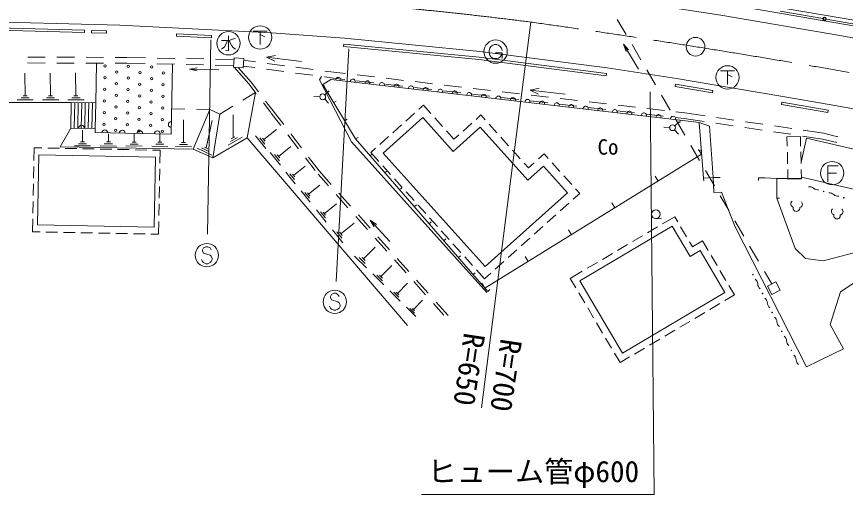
# Model space of a CAD drawing. Units: millimetres, scale not verified. Extents: x 40000 to 680000, y 20000 to 380000.
# Drawn here: x 403268 to 474301, y 240739 to 281702 of the extents above; entities that cross this region are included whole.
import ezdxf
from ezdxf.enums import TextEntityAlignment as Align

# ---------------------------------------------------------------- set-up
doc = ezdxf.new("R2010")
doc.units = ezdxf.units.MM
doc.header["$LTSCALE"] = 1000
doc.linetypes.add('CHAIN', pattern=[18.5, 12, -1.5, 3.5, -1.5])
for name, color, linetype, lineweight in [('M-BGD', 7, 'Continuous', 13), ('M-BGD-EXST', 7, 'Continuous', 13), ('M-BMK', 2, 'CHAIN', 13), ('M-BMK-OTRS', 5, 'Continuous', 13), ('M-BMK-SRVR', 3, 'Continuous', 13), ('M-STR-HTXT', 7, 'Continuous', 13), ('M-STR-STRC', 7, 'Continuous', 13), ('M-STR-STRD', 7, 'Continuous', 13)]:
    doc.layers.add(name, color=color, linetype=linetype, lineweight=lineweight)
doc.styles.add('ＭＳ ゴシック', font='')
doc.styles.get('ＭＳ ゴシック').set_extended_font_data('MS Gothic')

msp = doc.modelspace()

# ---------------------------------------------------------------- linework, layer by layer
at = {"layer": 'M-BGD'}
for p, q in [((468710, 282166), (472362, 281532)), ((455507, 280159), (454751, 281455)), ((472658, 281481), (476309, 280847)), ((409086, 280534), (409081, 280334)), ((409686, 280518), (409681, 280318)), ((410980, 280284), (410985, 280484)), ((416974, 280020), (416984, 280219)), ((455280, 279340), (456557, 277190)), ((455724, 278847), (455280, 279340)), ((455280, 279340), (455500, 278714)), ((456767, 278000), (456011, 279296)), ((404219, 278224), (405719, 278220)), ((406719, 278217), (408219, 278212)), ((409219, 278209), (410719, 278204)), ((411719, 278201), (412729, 278198)), ((412729, 278198), (414319, 278167)), ((415319, 278147), (416819, 278117)), ((417818, 278097), (419318, 278067)), ((420318, 278047), (421908, 278016)), ((423742, 277821), (422728, 277956)), ((424695, 278216), (425470, 278371)), ((427672, 277844), (424695, 278216)), ((424695, 278216), (425408, 277875)), ((404215, 277724), (405715, 277720)), ((406715, 277717), (408215, 277712)), ((409215, 277709), (410715, 277704)), ((410060, 274307), (410127, 277706)), ((411715, 277701), (412724, 277698)), ((412724, 277698), (414301, 277667)), ((415301, 277647), (416800, 277617)), ((416507, 271622), (416627, 277621)), ((417800, 277597), (419300, 277567)), ((418751, 277309), (418098, 277193)), ((418098, 277193), (420598, 277140)), ((418098, 277193), (418745, 277049)), ((420300, 277548), (421876, 277516)), ((423170, 275929), (421922, 277362)), ((422272, 277340), (423363, 276087)), ((423695, 277323), (422697, 277456)), ((426173, 276994), (424686, 277191)), ((426220, 277492), (424733, 277690)), ((428698, 277163), (427211, 277360)), ((430702, 276897), (429689, 277031)), ((458028, 275841), (457271, 277137)), ((404010, 274905), (403980, 276860)), ((406184, 274909), (406154, 276864)), ((408358, 274912), (408328, 276868)), ((428652, 276665), (427165, 276862)), ((429387, 276567), (429215, 276278)), ((430641, 276401), (429643, 276533)), ((431403, 276313), (430641, 276401)), ((431466, 276809), (430702, 276897)), ((433950, 276523), (432460, 276694)), ((436433, 276236), (434943, 276408)), ((423806, 275100), (423170, 275929)), ((423363, 276087), (424002, 275255)), ((429512, 275879), (430207, 276311)), ((432319, 271212), (429512, 275879)), ((429512, 275879), (429644, 275667)), ((430207, 276311), (460150, 272829)), ((433886, 276027), (432396, 276198)), ((436370, 275740), (434880, 275912)), ((438854, 275454), (437363, 275626)), ((438917, 275950), (437427, 276122)), ((441401, 275664), (439910, 275836)), ((404183, 274905), (403836, 274905)), ((406357, 274908), (406011, 274909)), ((408531, 274912), (408185, 274912)), ((423739, 275188), (422646, 274527)), ((423026, 271316), (423739, 275188)), ((429690, 274988), (430059, 275325)), ((441337, 275168), (439847, 275340)), ((443821, 274882), (442331, 275053)), ((443884, 275378), (442394, 275549)), ((446368, 275091), (444878, 275263)), ((447292, 275395), (448066, 275554)), ((450270, 275040), (447292, 275395)), ((447292, 275395), (448007, 275058)), ((448851, 274805), (447361, 274977)), ((459288, 273682), (458532, 274977)), ((404702, 274558), (403316, 274560)), ((404356, 274731), (403663, 274732)), ((406876, 274561), (405490, 274563)), ((406530, 274735), (405837, 274736)), ((409051, 274565), (407665, 274567)), ((407960, 274348), (407916, 272149)), ((410060, 274307), (407960, 274348)), ((408704, 274738), (408011, 274739)), ((408260, 274343), (408216, 272143)), ((408560, 274337), (408516, 272137)), ((408860, 274331), (408816, 272131)), ((409160, 274325), (409116, 272125)), ((409460, 274319), (409416, 272119)), ((409760, 274313), (409716, 272113)), ((410016, 272107), (410060, 274307)), ((425052, 273478), (424415, 274307)), ((424611, 274462), (425250, 273631)), ((428756, 274853), (429256, 274831)), ((429674, 274635), (430011, 274266)), ((430448, 274324), (430662, 274453)), ((446304, 274595), (444814, 274767)), ((448788, 274309), (447298, 274481)), ((451271, 274023), (449781, 274195)), ((451335, 274519), (449845, 274691)), ((453818, 274233), (452328, 274404)), ((416551, 273789), (417688, 273773)), ((419825, 273744), (418412, 270349)), ((418688, 273759), (419825, 273744)), ((420697, 273350), (419825, 273744)), ((421790, 274010), (420697, 273350)), ((425250, 273631), (426160, 272439)), ((437738, 273752), (438128, 274102)), ((438128, 274102), (438769, 273387)), ((453755, 273737), (452265, 273908)), ((456238, 273451), (454748, 273622)), ((456302, 273947), (454812, 274118)), ((458785, 273660), (457295, 273832)), ((460543, 273458), (459779, 273546)), ((417577, 270902), (417574, 272858)), ((419516, 270442), (420043, 272784)), ((421823, 271320), (421826, 273275)), ((425901, 272359), (425080, 273431)), ((431384, 272768), (431598, 272897)), ((436622, 272750), (437366, 273418)), ((439103, 273015), (439771, 272271)), ((442650, 272892), (443064, 273265)), ((443064, 273265), (443432, 272856)), ((458722, 273164), (457232, 273336)), ((460477, 272962), (459715, 273050)), ((460548, 271523), (459792, 272818)), ((460150, 272829), (460119, 272581)), ((460150, 272829), (461762, 272628)), ((462206, 272706), (460477, 272962)), ((462275, 273201), (460543, 273458)), ((464748, 272835), (463264, 273055)), ((407012, 270525), (407916, 272149)), ((407916, 272149), (410016, 272107)), ((410016, 272107), (410009, 271751)), ((435506, 271748), (436250, 272416)), ((441534, 271890), (442278, 272558)), ((443766, 272484), (444434, 271739)), ((458741, 272209), (459240, 272186)), ((459674, 272343), (460043, 272680)), ((462140, 267863), (461762, 272628)), ((461762, 272628), (462647, 272320)), ((462647, 272320), (462980, 267910)), ((464679, 272340), (463195, 272560)), ((467152, 271974), (465668, 272194)), ((467221, 272469), (465737, 272689)), ((469694, 272103), (468210, 272323)), ((408927, 270969), (408926, 271969)), ((416507, 271622), (410009, 271751)), ((411133, 270957), (411132, 271657)), ((413339, 270946), (413338, 271646)), ((415544, 270934), (415543, 271634)), ((422597, 271357), (421388, 270679)), ((421974, 271405), (421672, 271235)), ((424619, 270394), (423750, 271474)), ((424454, 271151), (425534, 272020)), ((427420, 270373), (426509, 271565)), ((426767, 271644), (427677, 270452)), ((434390, 270746), (435134, 271414)), ((440105, 271899), (440747, 271184)), ((440747, 271184), (441162, 271556)), ((444768, 271367), (445436, 270623)), ((459658, 271990), (459995, 271621)), ((469625, 271608), (468141, 271828)), ((469294, 271403), (470446, 271430)), ((469313, 270579), (469294, 271403)), ((470446, 271430), (470465, 270606)), ((472343, 271206), (470614, 271462)), ((472416, 271701), (470683, 271957)), ((472416, 271701), (473656, 271403)), ((409271, 270791), (408578, 270801)), ((409100, 270966), (408754, 270972)), ((411477, 270779), (410784, 270789)), ((411306, 270955), (410960, 270960)), ((413682, 270767), (412990, 270778)), ((413512, 270943), (413165, 270948)), ((415888, 270756), (415195, 270766)), ((415718, 270932), (415371, 270937)), ((417921, 270724), (417228, 270735)), ((417751, 270900), (417404, 270905)), ((420076, 269597), (423026, 271316)), ((422210, 271338), (421606, 270999)), ((423026, 271316), (436783, 255212)), ((424537, 270773), (424102, 271312)), ((424563, 271016), (424346, 271286)), ((432319, 271212), (432533, 271341)), ((443649, 258130), (432319, 271212)), ((461808, 269364), (461052, 270659)), ((470497, 269218), (470975, 271270)), ((473562, 270913), (472343, 271206)), ((404782, 270455), (404760, 269355)), ((405432, 270442), (404782, 270455)), ((406932, 270412), (405932, 270432)), ((407012, 270525), (418412, 270349)), ((408431, 270382), (407431, 270402)), ((409615, 270612), (408229, 270633)), ((409931, 270352), (408931, 270372)), ((411431, 270322), (410431, 270342)), ((411820, 270600), (410435, 270621)), ((412930, 270293), (411931, 270312)), ((414026, 270589), (412641, 270610)), ((414430, 270263), (413430, 270283)), ((416232, 270577), (414846, 270598)), ((415580, 270240), (414930, 270253)), ((415558, 269140), (415580, 270240)), ((418265, 270546), (416879, 270567)), ((419988, 269828), (418742, 270434)), ((419752, 270135), (419129, 270438)), ((419672, 270367), (419361, 270518)), ((425883, 268956), (425014, 270036)), ((425718, 269713), (426760, 270578)), ((433629, 270062), (434018, 270412)), ((434322, 269290), (433629, 270062)), ((445770, 270251), (446438, 269507)), ((447997, 269496), (448483, 269933)), ((448483, 269933), (448836, 269540)), ((461951, 270245), (461702, 270225)), ((461979, 269896), (461716, 270321)), ((469347, 269080), (469324, 270079)), ((470477, 270106), (470499, 269106)), ((405170, 269847), (405051, 263848)), ((415168, 269648), (405170, 269847)), ((415168, 269648), (415049, 263649)), ((425800, 269335), (425366, 269875)), ((425827, 269579), (425609, 269848)), ((428848, 268506), (428028, 269579)), ((428284, 269658), (429194, 268466)), ((433578, 269759), (433767, 269922)), ((461979, 269896), (443405, 258411)), ((404750, 268855), (404730, 267855)), ((415528, 267640), (415548, 268640)), ((427005, 268075), (428004, 268880)), ((435324, 268174), (434656, 268918)), ((446772, 269135), (447139, 268726)), ((447139, 268726), (447625, 269162)), ((449170, 269168), (449838, 268424)), ((469377, 267756), (469358, 268580)), ((470511, 268606), (470530, 267782)), ((427157, 267374), (426352, 268373)), ((427081, 267724), (426678, 268224)), ((427105, 267950), (426904, 268200)), ((430001, 267186), (429100, 268196)), ((430230, 267305), (429194, 268466)), ((434837, 268305), (435026, 268469)), ((436326, 267058), (435658, 267802)), ((450172, 268052), (450840, 267308)), ((458264, 267599), (458001, 268024)), ((462980, 267910), (462140, 267863)), ((462140, 267863), (462980, 267910)), ((462140, 267863), (462154, 267613)), ((463068, 267204), (462312, 268500)), ((462980, 267910), (463557, 267897)), ((462980, 267910), (463017, 266615)), ((466846, 267886), (466839, 267636)), ((466846, 267886), (467407, 267870)), ((468413, 267827), (467407, 267870)), ((468412, 266127), (468413, 267827)), ((468413, 267827), (470236, 267826)), ((468413, 267827), (468413, 267577)), ((470236, 267826), (470486, 267823)), ((404720, 267355), (404700, 266355)), ((415498, 266141), (415518, 267141)), ((428290, 266468), (429269, 267257)), ((470530, 267782), (469377, 267756)), ((428439, 265782), (427651, 266761)), ((428364, 266125), (427970, 266615)), ((428388, 266346), (428191, 266591)), ((431666, 265320), (430667, 266440)), ((431895, 265439), (430896, 266558)), ((436096, 266851), (436285, 267015)), ((437328, 265942), (436660, 266686)), ((451526, 266543), (450981, 266053)), ((451174, 266936), (451526, 266543)), ((463017, 266615), (463681, 266647)), ((463681, 266647), (464827, 263746)), ((404691, 265855), (404671, 264856)), ((450609, 265719), (449865, 265051)), ((454549, 265302), (454286, 265727)), ((464328, 265045), (463572, 266341)), ((468412, 266127), (469984, 261811)), ((468412, 266127), (468662, 266127)), ((415469, 264641), (415488, 265641)), ((429811, 264078), (428968, 265125)), ((429731, 264445), (429310, 264968)), ((429651, 264812), (430698, 265655)), ((437354, 265398), (437543, 265562)), ((438330, 264826), (437662, 265570)), ((404661, 264356), (404639, 263256)), ((429756, 264681), (429546, 264943)), ((433330, 263455), (432332, 264574)), ((433559, 263574), (432561, 264693)), ((433568, 264258), (435253, 262412)), ((434102, 263866), (433568, 264258)), ((433568, 264258), (433910, 263690)), ((439333, 263709), (438664, 264453)), ((449493, 264717), (448749, 264049)), ((458033, 264380), (458532, 264357)), ((458638, 263937), (459669, 264546)), ((459669, 264546), (459924, 264116)), ((405051, 263848), (415049, 263649)), ((415437, 263041), (415459, 264141)), ((431070, 263086), (432187, 263986)), ((438613, 263944), (438802, 264108)), ((448376, 263715), (447632, 263047)), ((457347, 263175), (458208, 263683)), ((460178, 263685), (460686, 262824)), ((464827, 263746), (470971, 251679)), ((465589, 262886), (464833, 264182)), ((404639, 263256), (405289, 263243)), ((405789, 263233), (406788, 263213)), ((407288, 263203), (408288, 263183)), ((408788, 263173), (409788, 263154)), ((410288, 263144), (411288, 263124)), ((411787, 263114), (412787, 263094)), ((413287, 263084), (414287, 263064)), ((414787, 263054), (415437, 263041)), ((431241, 262302), (430341, 263420)), ((431155, 262694), (430706, 263253)), ((431183, 262946), (430958, 263226)), ((435224, 261708), (434225, 262828)), ((440335, 262593), (439667, 263337)), ((450835, 263005), (450572, 263430)), ((456055, 262412), (456916, 262920)), ((434995, 261589), (433996, 262709)), ((439872, 262491), (440061, 262654)), ((441337, 261477), (440669, 262221)), ((447260, 262713), (446516, 262045)), ((454764, 261649), (455625, 262158)), ((460941, 262394), (461195, 261963)), ((461195, 261963), (462056, 262472)), ((462056, 262472), (462535, 261660)), ((433002, 260924), (434010, 261943)), ((446144, 261711), (445400, 261043)), ((466849, 260727), (466093, 262022)), ((470871, 260953), (469984, 261811)), ((476782, 261913), (472400, 260764)), ((433259, 260164), (432240, 261173)), ((433130, 260544), (432621, 261048)), ((433129, 260797), (432874, 261050)), ((436659, 259724), (435660, 260843)), ((436888, 259843), (435889, 260962)), ((441131, 261037), (441320, 261201)), ((442339, 260361), (441671, 261105)), ((445028, 260709), (444284, 260041)), ((447120, 260708), (446857, 261133)), ((453472, 260886), (454333, 261395)), ((462790, 261230), (463298, 260368)), ((472400, 260764), (470871, 260953)), ((434496, 259408), (435430, 260352)), ((443366, 259217), (442673, 259989)), ((452180, 260124), (453041, 260632)), ((434734, 258705), (433790, 259639)), ((434615, 259056), (434143, 259523)), ((434614, 259291), (434378, 259525)), ((442390, 259584), (442579, 259747)), ((443912, 259707), (443366, 259217)), ((450719, 259260), (451750, 259869)), ((463552, 259938), (464061, 259077)), ((467982, 258786), (467353, 259863)), ((435919, 257964), (436782, 258837)), ((438324, 257859), (437325, 258978)), ((438553, 257978), (437554, 259097)), ((443405, 258411), (443142, 258836)), ((443405, 258411), (443142, 258836)), ((451198, 258449), (450719, 259260)), ((464315, 258646), (464795, 257835)), ((467622, 258601), (468341, 258971)), ((467992, 257881), (467622, 258601)), ((468341, 258971), (468712, 258252)), ((436139, 257315), (435267, 258178)), ((436029, 257639), (435593, 258071)), ((436028, 257856), (435810, 258072)), ((443649, 258130), (443838, 258294)), ((451961, 257157), (451453, 258018)), ((468712, 258252), (467992, 257881)), ((472984, 255306), (473867, 258118)), ((437275, 256589), (438070, 257393)), ((440255, 256070), (439218, 257231)), ((464795, 257835), (463979, 257353)), ((437478, 255990), (436674, 256786)), ((437376, 256290), (436974, 256688)), ((437375, 256490), (437174, 256689)), ((439891, 256102), (438989, 257113)), ((452724, 255866), (452215, 256727)), ((463548, 257099), (462687, 256590)), ((462257, 256336), (461396, 255827)), ((453487, 254574), (452978, 255435)), ((460965, 255573), (460104, 255065)), ((474139, 253220), (472984, 255306)), ((459674, 254810), (458812, 254302)), ((454249, 253282), (453741, 254143)), ((458382, 254047), (457521, 253539)), ((457090, 253285), (456229, 252776)), ((470971, 251679), (474139, 253220)), ((454983, 252040), (454504, 252852)), ((455799, 252522), (454983, 252040))]:
    msp.add_line(p, q, dxfattribs=at)
for points in [[(514155, 276113), (511656, 274684), (477043, 281050), (464255, 283251), (452397, 285097)], [(452320, 284603), (464174, 282758), (476955, 280558), (511865, 274084), (513134, 274357)], [(429215, 276278), (431976, 270977), (443572, 258061)], [(392020, 274094), (400244, 274336), (407960, 274348)], [(420697, 273350), (420076, 269597), (418412, 270349)], [(470975, 271270), (480552, 269038), (479793, 265781), (470526, 267941)], [(473867, 258118), (475493, 259154), (477141, 259447)]]:
    msp.add_lwpolyline(points, dxfattribs=at)
for points in [[(421917, 278159), (422738, 278108), (422688, 277314), (421867, 277365)], [(443423, 260268), (434680, 270006), (438071, 273050), (440690, 270133), (443008, 272213), (447083, 267675), (448427, 268881), (450475, 266600)], [(461844, 261650), (463973, 258046), (455195, 252862), (451541, 259049), (459458, 263725), (460983, 261141)]]:
    msp.add_lwpolyline(points, close=True, dxfattribs=at)
for centre, radius in [((472510, 281506), 150), ((472510, 281506), 120), ((472510, 281506), 100), ((410858, 277465), 100), ((411848, 276945), 100), ((412857, 277425), 100), ((414857, 277386), 100), ((410838, 276465), 100), ((412838, 276426), 100), ((413847, 276906), 100), ((414837, 276386), 100), ((415847, 276866), 100), ((411828, 275946), 100), ((413827, 275906), 100), ((415827, 275866), 100), ((410818, 275465), 100), ((411808, 274946), 100), ((412818, 275426), 100), ((413808, 274906), 100), ((414817, 275386), 100), ((415807, 274866), 100), ((429505, 274819), 250), ((410798, 274466), 100), ((412798, 274426), 100), ((414797, 274386), 100), ((410778, 273466), 100), ((411788, 273946), 100), ((412778, 273426), 100), ((413788, 273906), 100), ((414778, 273386), 100), ((415787, 273866), 100), ((411768, 272946), 100), ((413768, 272906), 100), ((415767, 272867), 100), ((410758, 272466), 100), ((412758, 272426), 100), ((414758, 272387), 100), ((459490, 272175), 250), ((411748, 271946), 100), ((413748, 271907), 100), ((415748, 271867), 100), ((472437, 266712), 25), ((474165, 266174), 25), ((458050, 264754), 375), ((466374, 259588), 25), ((467197, 257964), 25), ((468020, 256340), 25), ((468843, 254716), 25), ((469667, 253091), 25)]:
    msp.add_circle(centre, radius, dxfattribs=at)
for centre, radius, start, end in [((430835, 276275), 213, 343.2512, 183.4857), ((432083, 276130), 213, 343.2512, 183.4857), ((433330, 275985), 213, 343.2504, 183.485), ((434578, 275840), 213, 343.2505, 183.4863), ((435826, 275695), 213, 343.2517, 183.4851), ((437073, 275550), 213, 343.2505, 183.485), ((438321, 275405), 213, 343.2512, 183.4857), ((439569, 275260), 213, 343.2512, 183.4844), ((440816, 275115), 213, 343.2505, 183.4863), ((442064, 274970), 213, 343.2505, 183.4863), ((443311, 274825), 213, 343.2505, 183.485), ((444559, 274680), 213, 343.2505, 183.4862), ((445807, 274535), 213, 343.2512, 183.4857), ((447054, 274389), 213, 343.2512, 183.4844), ((448302, 274244), 213, 343.2505, 183.4863), ((449550, 274099), 213, 343.2504, 183.485), ((450797, 273954), 213, 343.2505, 183.485), ((452045, 273809), 213, 343.2505, 183.4862), ((453292, 273664), 213, 343.2512, 183.4844), ((454540, 273519), 213, 343.2505, 183.4863), ((455788, 273374), 213, 343.2505, 183.4863), ((457035, 273229), 213, 343.2504, 183.485), ((458283, 273084), 213, 343.2505, 183.4862), ((459531, 272939), 213, 343.2505, 183.485), ((408833, 272131), 250, 358.86127, 178.86127), ((416524, 272439), 250, 88.8613, 268.8613), ((410826, 271735), 250, 358.86127, 178.86127), ((412325, 271705), 250, 358.86127, 178.86127), ((413825, 271675), 250, 358.86127, 178.86127), ((415325, 271645), 250, 358.86127, 178.86127), ((471213, 266584), 537, 47.7711, 97.621), ((471934, 267379), 537, 227.7682, 277.624), ((472940, 266046), 537, 47.7712, 97.6213), ((473662, 266841), 537, 227.7682, 277.624), ((469905, 265639), 288, 128.0025, 254.8698), ((470330, 265619), 288, 279.9284, 46.7989), ((470102, 265281), 283, 163.7144, 11.0854), ((473382, 264997), 288, 128.0025, 254.8698), ((473807, 264978), 288, 279.9284, 46.7989), ((473579, 264640), 283, 163.7144, 11.0854), ((466243, 258756), 543, 2.0971, 51.655), ((467328, 258796), 543, 182.0964, 231.655), ((467066, 257132), 543, 2.0976, 51.6538), ((468151, 257172), 543, 182.0955, 231.6559), ((467889, 255508), 543, 2.0943, 51.6571), ((468975, 255548), 543, 182.0971, 231.655), ((468712, 253884), 543, 2.0971, 51.655), ((469798, 253923), 543, 182.0964, 231.655), ((469535, 252259), 543, 2.0964, 51.655), ((470621, 252299), 543, 182.0971, 231.655)]:
    msp.add_arc(centre, radius, start, end, dxfattribs=at)
at = {"layer": 'M-BGD-EXST'}
for p, q in [((421431, 280063), (421431, 278763)), ((423543, 280464), (424743, 280464)), ((424143, 280464), (424143, 279314)), ((424143, 280164), (424543, 279964)), ((420831, 279663), (421331, 279663)), ((421231, 279363), (421081, 279113)), ((421331, 279663), (421231, 279363)), ((422031, 279863), (421481, 279663)), ((421481, 279663), (421681, 279213)), ((421681, 279213), (421831, 279063)), ((444074, 279246), (443924, 279146)), ((444224, 279296), (444074, 279246)), ((444424, 279296), (444224, 279296)), ((444574, 279246), (444424, 279296)), ((444724, 279146), (444574, 279246)), ((421081, 279113), (420831, 278913)), ((421431, 278763), (421181, 278813)), ((421831, 279063), (422031, 278913)), ((443824, 278996), (443774, 278796)), ((443774, 278796), (443774, 278596)), ((443774, 278596), (443824, 278396)), ((443924, 279146), (443824, 278996)), ((444324, 278596), (444874, 278596)), ((444824, 278996), (444724, 279146)), ((444874, 278796), (444824, 278996)), ((444824, 278396), (444874, 278596)), ((444874, 278596), (444874, 278096)), ((443824, 278396), (443924, 278246)), ((443924, 278246), (444074, 278146)), ((444074, 278146), (444224, 278096)), ((444224, 278096), (444424, 278096)), ((444424, 278096), (444574, 278146)), ((444574, 278146), (444724, 278246)), ((444724, 278246), (444824, 278396)), ((463599, 277042), (464799, 277042)), ((464199, 277042), (464199, 275892)), ((464199, 276742), (464599, 276542)), ((473665, 268908), (472790, 268908)), ((472790, 268908), (472790, 267533)), ((472790, 268283), (473540, 268283))]:
    msp.add_line(p, q, dxfattribs=at)
for centre in [(424143, 279914), (421431, 279413), (444324, 278696), (464199, 276492), (473165, 268283)]:
    msp.add_circle(centre, 1000, dxfattribs=at)
at = {"layer": 'M-BMK'}
for centre, radius, start, end in [((403138, -65967), 350000, 82.74659, 85.54748), ((340382, -482595), 771278, 78.97336, 82.02963)]:
    msp.add_arc(centre, radius, start, end, dxfattribs=at)
at = {"layer": 'M-BMK-OTRS'}
for points in [[(401291, 287313), (410891, 286998), (421912, 286493), (429473, 286013), (437392, 285345), (449228, 284016), (452191, 283598), (463624, 281831), (473989, 280049), (490946, 276910), (560388, 263872)], [(559181, 257995), (489888, 271016), (483978, 272126), (482779, 272324), (476800, 273466), (472904, 274161), (468938, 274860), (463017, 275863), (459828, 276397), (453885, 277311), (442976, 278717), (431364, 279845), (425115, 280300), (420004, 280575), (412107, 280954), (390244, 281531)]]:
    msp.add_lwpolyline(points, dxfattribs=at)
at = {"layer": 'M-BMK-SRVR'}
msp.add_line((447329, 281233), (443119, 248157), dxfattribs=at)
msp.add_circle((461455, 279121), 800, dxfattribs=at)
at = {"layer": 'M-STR-HTXT'}
for p, q in [((457917, 240739), (457559, 275242)), ((437982, 240739), (457917, 240739))]:
    msp.add_line(p, q, dxfattribs=at)
at = {"layer": 'M-STR-STRC'}
for p, q in [((419907, 279713), (419630, 263045)), ((431734, 278930), (430653, 258996)), ((419301, 261882), (419210, 261700)), ((419210, 261700), (419210, 261609)), ((419210, 261609), (419301, 261427)), ((419482, 261973), (419301, 261882)), ((419301, 261427), (419846, 261245)), ((419664, 261973), (419482, 261973)), ((419846, 261882), (419664, 261973)), ((419937, 261700), (419846, 261882)), ((419210, 260700), (419119, 260882)), ((419301, 260609), (419210, 260700)), ((419846, 261245), (419937, 261154)), ((419937, 260700), (419846, 260609)), ((419937, 261154), (420028, 260973)), ((420028, 260882), (419937, 260700)), ((420028, 260973), (420028, 260882)), ((419482, 260518), (419301, 260609)), ((419664, 260518), (419482, 260518)), ((419846, 260609), (419664, 260518)), ((430267, 257889), (430176, 257707)), ((430449, 257980), (430267, 257889)), ((430631, 257980), (430449, 257980)), ((430813, 257889), (430631, 257980)), ((430904, 257707), (430813, 257889)), ((430176, 257707), (430176, 257616)), ((430176, 257616), (430267, 257434)), ((430267, 257434), (430813, 257252)), ((430813, 257252), (430904, 257161)), ((430904, 257161), (430995, 256980)), ((430176, 256707), (430086, 256889)), ((430267, 256616), (430176, 256707)), ((430449, 256525), (430267, 256616)), ((430631, 256525), (430449, 256525)), ((430813, 256616), (430631, 256525)), ((430904, 256707), (430813, 256616)), ((430995, 256889), (430904, 256707)), ((430995, 256980), (430995, 256889))]:
    msp.add_line(p, q, dxfattribs=at)
for centre in [(419573, 261245), (430540, 257252)]:
    msp.add_circle(centre, 1000, dxfattribs=at)
at = {"layer": 'M-STR-STRD'}
for p, q in [((409081, 280334), (393186, 280753)), ((409086, 280534), (393192, 280953)), ((410980, 280284), (409681, 280318)), ((410985, 280484), (409686, 280518)), ((419971, 279876), (416974, 280020)), ((419980, 280075), (416984, 280219)), ((419980, 280075), (419971, 279876)), ((431315, 279347), (431296, 279148)), ((453815, 276816), (453787, 276618)), ((459749, 275903), (459717, 275706)), ((459717, 275706), (462900, 275173)), ((459749, 275903), (462934, 275370)), ((462934, 275370), (462900, 275173)), ((468853, 274367), (468818, 274170)), ((468853, 274367), (472817, 273669)), ((468818, 274170), (472783, 273472)), ((472817, 273669), (472783, 273472))]:
    msp.add_line(p, q, dxfattribs=at)
for points in [[(431315, 279347), (442920, 278220), (453815, 276816)], [(431296, 279148), (442897, 278022), (453787, 276618)]]:
    msp.add_lwpolyline(points, dxfattribs=at)

# ---------------------------------------------------------------- texts
at = {"layer": 'M-BGD', "style": 'ＭＳ ゴシック'}
msp.add_text('Co', height=1320, dxfattribs=at).set_placement((453054, 269469), align=Align.BOTTOM_LEFT)
at = {"layer": 'M-BMK-SRVR', "style": 'ＭＳ ゴシック'}
for s, p in [('R=650', (442527, 254536)), ('R=700', (445680, 254030))]:
    msp.add_text(s, height=1833, rotation=261.555, dxfattribs=at).set_placement(p, align=Align.MIDDLE_LEFT)
at = {"layer": 'M-STR-HTXT', "style": 'ＭＳ ゴシック'}
msp.add_text('ヒューム管φ600', height=1833, dxfattribs=at).set_placement((438482, 241239), align=Align.BOTTOM_LEFT)

doc.saveas('drawing.dxf')
